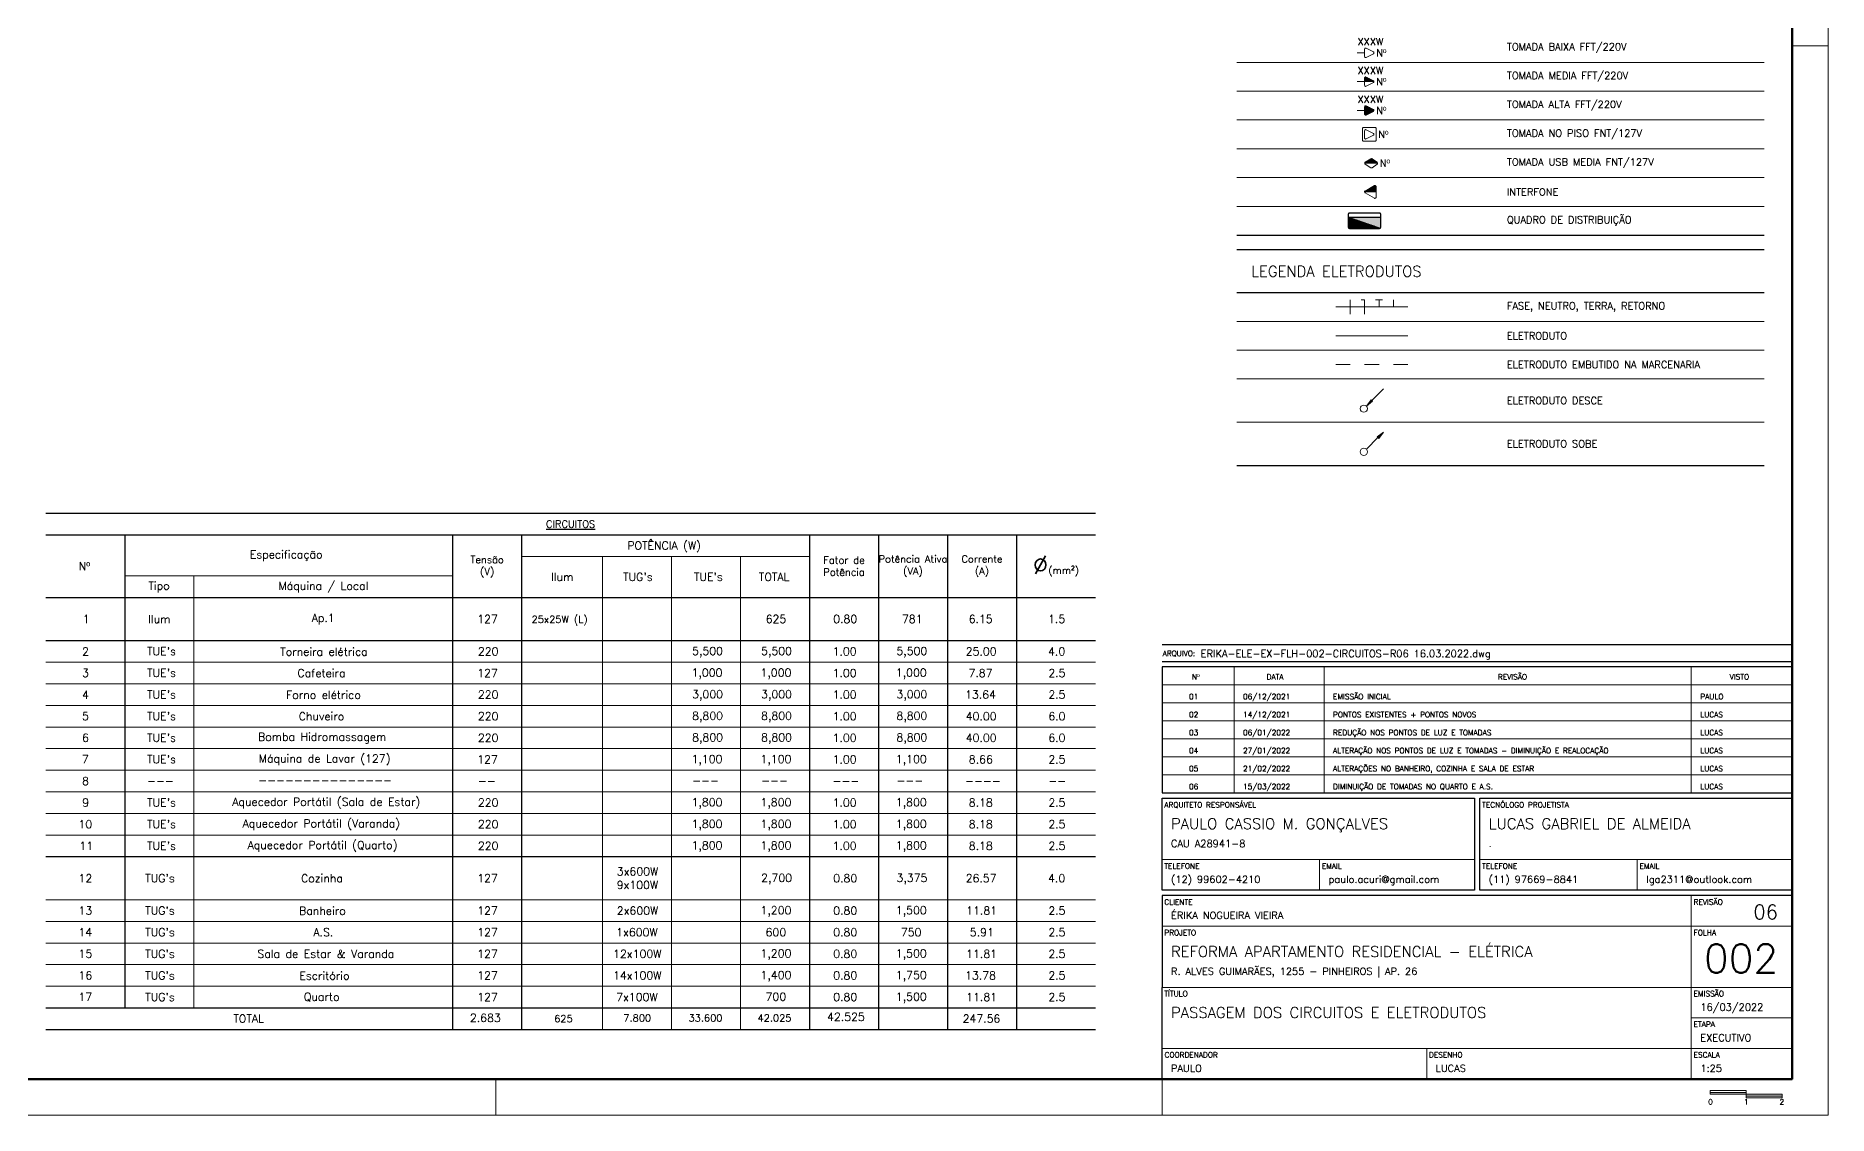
# Model space of a CAD drawing. Extents: x 0 to 175, y -16 to 63.
# Drawn here: x 60.52 to 72.96, y 35.53 to 43.02 of the extents above; entities that cross this region are included whole.
import ezdxf
from ezdxf.enums import TextEntityAlignment as Align

# ---------------------------------------------------------------- set-up
doc = ezdxf.new("R2010")
doc.units = 0
doc.header["$LTSCALE"] = 0.5
doc.header["$MEASUREMENT"] = 0
doc.linetypes.add('HIDDEN2', pattern=[0.1875, 0.125, -0.0625])
doc.layers.get('0').update_dxf_attribs({"linetype": 'CONTINUOUS'})
for name, color, linetype in [('CARIMBO', 7, 'CONTINUOUS'), ('LOGO', 7, 'CONTINUOUS'), ('MARGEM', 1, 'CONTINUOUS')]:
    doc.layers.add(name, color=color, linetype=linetype)
for name, color, linetype, lineweight in [('COT01', 1, 'CONTINUOUS', 9), ('ELE01 - ELETROD', 40, 'CONTINUOUS', 20), ('ELE01 - Q.DISTR', 4, 'CONTINUOUS', 30), ('ELE01 - TOM 127V', 130, 'CONTINUOUS', 15), ('ELE01 - TOM 127V TXT', 130, 'CONTINUOUS', 15), ('ELE01 - USB', 110, 'CONTINUOUS', 15), ('ELE02 - TELEFONE', 170, 'CONTINUOUS', 9), ('TXT01', 7, 'CONTINUOUS', 9), ('TXT02', 2, 'CONTINUOUS', 20), ('TXT05', 4, 'CONTINUOUS', 30), ('TXT07', 6, 'CONTINUOUS', 50)]:
    doc.layers.add(name, color=color, linetype=linetype, lineweight=lineweight)
for name, color, linetype, lineweight, true_color in [('ELE01 - TOM 220V', 242, 'CONTINUOUS', 15, 0xdf2935), ('ELE01 - TOM 220V TXT', 242, 'CONTINUOUS', 15, 0xdf2935), ('ELE03 - FASE', 242, 'CONTINUOUS', 20, 0xdf2935), ('ELE03 - NEUTRO', 141, 'CONTINUOUS', 20, 0x51d6ff), ('ELE03 - RETORNO', 173, 'CONTINUOUS', 20, 0x5767de), ('ELE03 - TERRA', 112, 'CONTINUOUS', 20, 0x0bde67)]:
    doc.layers.add(name, color=color, linetype=linetype, lineweight=lineweight, true_color=true_color)
doc.styles.add('ROMANS', font='romans.shx')
doc.styles.add('SANSSERIF', font='sanss___.ttf')
doc.styles.add('SIMPLEX', font='SIMPLEX')
doc.styles.get("Standard").update_dxf_attribs({"font": 'romans.shx'})
pattern_1 = [(45, (3.668, -8.59567), (-0.08838835, 0.08838835), [])]

# ---------------------------------------------------------------- blocks, each defined once
blk = doc.blocks.new('MAR-A1')
at = {"layer": 'LOGO', "lineweight": 20}
h = blk.add_hatch(color=2, dxfattribs=at)
h.paths.add_polyline_path([(-1.273, -0.419), (-1.273, -0.369), (-2.273, -0.369), (-2.273, -0.419)])
h.paths.add_polyline_path([(-0.273, -0.469), (-0.273, -0.419), (-1.273, -0.419), (-1.273, -0.469)])
at = {"layer": 'LOGO', "color": 2, "lineweight": 20}
for p, q in [((-1.273, -0.319), (-2.273, -0.319)), ((-2.273, -0.319), (-2.273, -0.419)), ((-2.273, -0.369), (-1.273, -0.369)), ((-2.273, -0.419), (-1.273, -0.419)), ((-1.273, -0.419), (-1.273, -0.319)), ((-0.273, -0.419), (-1.273, -0.419)), ((-1.273, -0.419), (-1.273, -0.519)), ((-1.273, -0.469), (-0.273, -0.469)), ((-0.273, -0.519), (-0.273, -0.419)), ((-1.273, -0.519), (-0.273, -0.519))]:
    blk.add_line(p, q, dxfattribs=at)
at = {"layer": 'MARGEM', "color": 2, "lineweight": 20}
for p, q in [((1, 28.7), (0, 28.7)), ((-36, 0), (-36, -1)), ((-17.5, 0), (-17.5, -1))]:
    blk.add_line(p, q, dxfattribs=at)
blk.add_lwpolyline([(-83.1, 58.4), (-83.1, -1), (1, -1), (1, 58.4)], close=True, dxfattribs=at)
at = {"layer": 'MARGEM', "color": 6, "lineweight": 50}
blk.add_lwpolyline([(-80.6, 0), (0, 0), (0, 57.4), (-80.6, 57.4)], close=True, dxfattribs=at)
at = {"layer": 'LOGO', "color": 2, "lineweight": 20, "style": 'ROMANS'}
for s, p in [('0', (-2.333, -0.706)), ('1', (-1.339, -0.706)), ('2', (-0.35, -0.706))]:
    blk.add_text(s, height=0.15, dxfattribs=at).set_placement(p)
blk = doc.blocks.new('*U162')
blk.add_lwpolyline([(0, 0), (0.101, 0)])
blk.add_lwpolyline([(0.123, 0.064), (0.224, 0.013, -0.618034), (0.224, -0.013), (0.123, -0.064, -0.557537), (0.101, -0.051), (0.101, 0.051, -0.557537)], format="xyb", close=True)
blk = doc.blocks.new('*U163')
at = {"lineweight": 9}
h = blk.add_hatch(dxfattribs=at)
h.set_pattern_fill('ANSI31', color=256, scale=0.075)
h.paths.add_polyline_path([(0.232, 0, -0.284079), (0.224, -0.013), (0.123, -0.064, -0.557537), (0.101, -0.051), (0.101, 0)])
blk.add_line((0.232, 0), (0.101, 0))
blk.add_lwpolyline([(0, 0), (0.101, 0)])
blk.add_lwpolyline([(0.123, 0.064), (0.224, 0.013, -0.618034), (0.224, -0.013), (0.123, -0.064, -0.557537), (0.101, -0.051), (0.101, 0.051, -0.557537)], format="xyb", close=True)
blk = doc.blocks.new('*U164')
at = {"lineweight": 9}
h = blk.add_hatch(dxfattribs=at)
h.set_pattern_fill('ANSI31', color=256, scale=0.075)
h.paths.add_polyline_path([(0.232, 0, 0.284079), (0.224, 0.013), (0.123, 0.064, 0.557537), (0.101, 0.051), (0.101, 0)])
h = blk.add_hatch(dxfattribs=at)
h.set_pattern_fill('ANSI31', color=256, scale=0.075)
h.paths.add_polyline_path([(0.232, 0, -0.284079), (0.224, -0.013), (0.123, -0.064, -0.557537), (0.101, -0.051), (0.101, 0)])
blk.add_lwpolyline([(0, 0), (0.101, 0)])
blk.add_lwpolyline([(0.123, 0.064), (0.224, 0.013, -0.618034), (0.224, -0.013), (0.123, -0.064, -0.557537), (0.101, -0.051), (0.101, 0.051, -0.557537)], format="xyb", close=True)
blk = doc.blocks.new('*U168')
for points in [[(0.086, 0.096), (0.247, 0.096, -0.414214), (0.262, 0.081), (0.262, -0.081, -0.414214), (0.247, -0.096), (0.086, -0.096, -0.414214), (0.071, -0.081), (0.071, 0.081, -0.414214)], [(0.123, 0.064), (0.224, 0.013, -0.618034), (0.224, -0.013), (0.123, -0.064, -0.557537), (0.101, -0.051), (0.101, 0.051, -0.557537)]]:
    blk.add_lwpolyline(points, format="xyb", close=True)
blk = doc.blocks.new('ELE-INTERFONE')
at = {"layer": 'ELE02 - TELEFONE'}
h = blk.add_hatch(dxfattribs=at)
h.set_pattern_fill('ANSI31', color=256, scale=0.075, angle=90)
h.set_pattern_definition([(135, (-88.511439, -7.067447), (-0.0066291261, -0.0066291261), [])])
h.paths.add_polyline_path([(0, 0, 0.267949), (-0.008, 0.013), (-0.138, 0.088, 0.57735), (-0.16, 0.075), (-0.16, 0)])
blk.add_line((0, 0), (-0.16, 0), dxfattribs=at)
blk.add_lwpolyline([(-0.16, 0.075), (-0.16, -0.075, 0.57735), (-0.138, -0.088), (-0.008, -0.013, 0.57735), (-0.008, 0.013), (-0.138, 0.088, 0.57735)], format="xyb", close=True, dxfattribs=at)
blk = doc.blocks.new('*U174')
at = {"lineweight": 9}
h = blk.add_hatch(dxfattribs=at)
h.set_pattern_fill('ANSI31', color=256, scale=0.075)
h.paths.add_polyline_path([(0.104, 0, 0.255276), (0.11, -0.013), (0.188, -0.062, 0.303493), (0.205, -0.062), (0.276, -0.012, 0.243427), (0.283, 0)])
blk.add_line((0.104, 0), (0.283, 0))
blk.add_lwpolyline([(0.276, -0.012), (0.205, -0.062, -0.303493), (0.188, -0.062), (0.11, -0.013, -0.540791), (0.11, 0.013), (0.188, 0.064, -0.312436), (0.205, 0.064), (0.276, 0.012, -0.517521)], format="xyb", close=True)
blk = doc.blocks.new('ELE-Q.DISTRIBUIÇAO')
at = {"true_color": 0xffffff}
h = blk.add_hatch(color=7, dxfattribs=at)
h.dxf.hatch_style = 1
h.paths.add_polyline_path([(-0.16, 0, 0.414214), (-0.175, -0.015), (-0.175, -0.157), (0.268, -0.002, 0.144115), (0.26, 0)])
at = {"lineweight": 9}
h = blk.add_hatch(dxfattribs=at)
h.set_pattern_fill('ANSI31', color=256, scale=0.075)
h.set_pattern_definition([(45, (1, 0), (-0.006629126, 0.006629126), [])])
h.paths.add_polyline_path([(-0.16, 0, 0.414214), (-0.175, -0.015), (-0.175, -0.157), (0.268, -0.002, 0.144115), (0.26, 0)])
at = {"true_color": 0xffffff}
h = blk.add_hatch(color=7, dxfattribs=at)
h.dxf.hatch_style = 1
h.paths.add_polyline_path([(-0.175, -0.157), (0.275, -0.157), (0.275, -0.015, 0.254883), (0.268, -0.002)])
for q in [(0.268, -0.002), (0.275, -0.157)]:
    blk.add_line((-0.175, -0.157), q)
blk.add_lwpolyline([(-0.16, 0), (0.26, 0, -0.414214), (0.275, -0.015), (0.275, -0.196, -0.414214), (0.26, -0.211), (-0.16, -0.211, -0.414214), (-0.175, -0.196), (-0.175, -0.015, -0.414214)], format="xyb", close=True)
blk = doc.blocks.new('CARIMBO-1')
at = {"layer": 'TXT01', "lineweight": 9}
for p, q in [((-6.5, 5.725), (-6.5, 3.975)), ((-1.4, 3.975), (-1.4, 5.725)), ((-8.75, 5.225), (0, 5.225)), ((-8.75, 4.975), (0, 4.975)), ((-8.75, 4.725), (0, 4.725)), ((-8.75, 4.475), (0, 4.475)), ((-8.75, 4.225), (0, 4.225)), ((-8.75, 3.05), (-4.413, 3.05)), ((-4.338, 3.05), (0, 3.05)), ((-1.4, 2.55), (-1.4, 1.275)), ((-8.75, 2.125), (0, 2.125)), ((-1.4, 1.275), (-1.4, 0)), ((-1.4, 0.85), (0, 0.85)), ((-8.75, 0.425), (0, 0.425)), ((-5.075, 0.425), (-5.075, 0))]:
    blk.add_line(p, q, dxfattribs=at)
for points in [[(-6.563, 3.05), (-6.563, 2.625)], [(-2.15, 3.05), (-2.15, 2.625)], [(-8.75, 1.275), (0, 1.275)]]:
    blk.add_lwpolyline(points, dxfattribs=at)
at = {"layer": 'TXT02', "lineweight": 9}
for p, q in [((-7.75, 5.725), (-7.75, 3.975)), ((-8.75, 5.475), (0, 5.475))]:
    blk.add_line(p, q, dxfattribs=at)
at = {"layer": 'TXT05', "color": 4}
blk.add_line((-8.75, 6.035), (0, 6.035), dxfattribs=at)
for points in [[(-8.75, 5.8), (0, 5.8)], [(0, 1.275), (0, 2.55), (-8.75, 2.55), (-8.75, 1.275)], [(0, 1.275), (0, 0), (-8.75, 0), (-8.75, 1.275)]]:
    blk.add_lwpolyline(points, dxfattribs=at)
for points in [[(-8.75, 3.975), (0, 3.975), (0, 5.725), (-8.75, 5.725)], [(-8.75, 3.9), (-4.413, 3.9), (-4.413, 2.625), (-8.75, 2.625)], [(-4.338, 3.9), (0, 3.9), (0, 2.625), (-4.338, 2.625)]]:
    blk.add_lwpolyline(points, close=True, dxfattribs=at)
at = {"layer": 'LOGO', "color": 2, "lineweight": 20, "style": 'SANSSERIF'}
blk.add_text('.', height=0.1, dxfattribs=at).set_placement((-4.213, 3.222))
at = {"layer": 'LOGO', "color": 4, "lineweight": 30, "style": 'ROMANS', "flags": 8}
blk.add_attdef('NOME_CLIENTE', (-8.625, 2.225), '', height=0.1, dxfattribs=at)
at = {"layer": 'TXT02', "color": 2, "lineweight": 20, "style": 'ROMANS'}
for s, p in [('ARQUIVO:', (-8.742, 5.875)), ('Nº', (-8.333, 5.55)), ('DATA', (-7.297, 5.55)), ('REVISÃO', (-4.086, 5.55)), ('VISTO', (-0.868, 5.55)), ('REVISÃO', (-1.368, 2.422)), ('FOLHA', (-1.368, 1.997)), ('TÍTULO', (-8.718, 1.15)), ('EMISSÃO', (-1.368, 1.15)), ('ETAPA', (-1.368, 0.725)), ('COORDENADOR', (-8.714, 0.3)), ('DESENHO', (-5.043, 0.3)), ('ESCALA', (-1.368, 0.3))]:
    blk.add_text(s, height=0.075, dxfattribs=at).set_placement(p)
at = {"layer": 'TXT02', "style": 'ROMANS'}
for s, height, p in [('CAU A28941-8 ', 0.1, (-8.625, 3.222)), ('TELEFONE', 0.075, (-8.718, 2.922)), ('EMAIL', 0.075, (-6.53, 2.922)), ('TELEFONE', 0.075, (-4.305, 2.922)), ('EMAIL', 0.075, (-2.118, 2.922)), ('(12) 99602-4210 ', 0.1, (-8.625, 2.725)), ('paulo.acuri@gmail.com ', 0.1, (-6.438, 2.725)), ('(11) 97669-8841 ', 0.1, (-4.213, 2.725)), ('lga2311@outlook.com ', 0.1, (-2.025, 2.725)), ('CLIENTE', 0.075, (-8.718, 2.422)), ('PROJETO', 0.075, (-8.718, 1.997))]:
    blk.add_text(s, height=height, dxfattribs=at).set_placement(p)
at = {"layer": 'TXT02', "color": 2, "lineweight": 20, "style": 'ROMANS', "flags": 8}
for tag, p, height in [('ARQUIVO', (-8.213, 5.86), 0.1), ('R11', (-8.375, 5.275), 0.075), ('R12', (-7.625, 5.275), 0.075), ('R13', (-6.375, 5.275), 0.075), ('R14', (-1.275, 5.275), 0.075), ('R21', (-8.375, 5.025), 0.075), ('R22', (-7.625, 5.025), 0.075), ('R23', (-6.375, 5.025), 0.075), ('R24', (-1.275, 5.025), 0.075), ('R31', (-8.375, 4.775), 0.075), ('R32', (-7.625, 4.775), 0.075), ('R33', (-6.375, 4.775), 0.075), ('R34', (-1.275, 4.775), 0.075), ('R41', (-8.375, 4.525), 0.075), ('R42', (-7.625, 4.525), 0.075), ('R43', (-6.375, 4.525), 0.075), ('R44', (-1.275, 4.525), 0.075), ('R51', (-8.375, 4.275), 0.075), ('R52', (-7.625, 4.275), 0.075), ('R53', (-6.375, 4.275), 0.075), ('R54', (-1.275, 4.275), 0.075), ('R61', (-8.375, 4.025), 0.075), ('R62', (-7.625, 4.025), 0.075), ('R63', (-6.375, 4.025), 0.075), ('R64', (-1.275, 4.025), 0.075), ('DATA', (-1.275, 0.95), 0.1), ('ETAPA', (-1.275, 0.525), 0.1), ('COORDENADOR', (-8.625, 0.1), 0.1), ('DESENHISTA', (-4.95, 0.1), 0.1), ('ESCALA', (-1.275, 0.1), 0.1)]:
    blk.add_attdef(tag, p, '', height=height, dxfattribs=at)
at = {"layer": 'TXT02', "style": 'ROMANS', "flags": 8}
blk.add_attdef('ENDEREÇO', (-8.625, 1.447), '', height=0.1, dxfattribs=at)
at = {"layer": 'TXT05', "color": 4, "style": 'ROMANS'}
for s, p in [('ARQUITETO RESPONSÁVEL', (-8.718, 3.772)), ('TECNÓLOGO PROJETISTA', (-4.305, 3.772))]:
    blk.add_text(s, height=0.075, dxfattribs=at).set_placement(p)
at = {"layer": 'TXT05', "color": 4, "style": 'ROMANS', "flags": 8}
blk.add_attdef('REV', text='', height=0.2, dxfattribs=at).set_placement((-0.196, 2.222), align=Align.RIGHT)
at = {"layer": 'TXT05', "style": 'ROMANS', "flags": 8}
blk.add_attdef('NOME_PROJETO', (-8.625, 1.697), '', height=0.15, dxfattribs=at)
at = {"layer": 'TXT07', "style": 'ROMANS'}
for s, p in [('PAULO CASSIO M. GONÇALVES', (-8.625, 3.472)), ('LUCAS GABRIEL DE ALMEIDA', (-4.213, 3.472))]:
    blk.add_text(s, height=0.15, dxfattribs=at).set_placement(p)
at = {"layer": 'TXT07', "style": 'ROMANS', "flags": 8}
blk.add_attdef('Nº', text='', height=0.4, dxfattribs=at).set_placement((-0.196, 1.475), align=Align.RIGHT)
for tag, p in [('TÍTULO_LINHA_1', (-8.625, 0.85)), ('TÍTULO_LINHA_2', (-8.625, 0.6))]:
    blk.add_attdef(tag, p, '', height=0.15, dxfattribs=at)
blk = doc.blocks.new('Fio-FASE')
at = {"layer": 'ELE03 - FASE'}
blk.add_line((0, -0.2), (0, 0.2), dxfattribs=at)
blk = doc.blocks.new('Fio-NEUTRO')
at = {"layer": 'ELE03 - NEUTRO'}
for p, q in [((0, 0.2), (0.1, 0.2)), ((0, -0.2), (0, 0.2))]:
    blk.add_line(p, q, dxfattribs=at)
blk = doc.blocks.new('Fio-TERRA')
at = {"layer": 'ELE03 - TERRA'}
for p, q in [((-0.1, 0.2), (0.1, 0.2)), ((0, 0), (0, 0.2))]:
    blk.add_line(p, q, dxfattribs=at)
blk = doc.blocks.new('Fio-RETORNO')
at = {"layer": 'ELE03 - RETORNO'}
blk.add_line((0, 0), (0, 0.2), dxfattribs=at)

msp = doc.modelspace()

# ---------------------------------------------------------------- hatches: boundary and pattern name
at = {"layer": 'TXT02'}
h = msp.add_hatch(dxfattribs=at)
h.set_pattern_fill('ANSI31', color=256)
h.set_pattern_definition(pattern_1)
h.paths.add_polyline_path([(69.797, 40.4824), (69.7867, 40.4927), (69.7534, 40.4491)])
h = msp.add_hatch(color=256, dxfattribs=at)
h.dxf.hatch_style = 1
h.paths.add_polyline_path([(69.797, 40.4824), (69.7867, 40.4927), (69.7534, 40.4491)])
h = msp.add_hatch(color=256, dxfattribs=at)
h.dxf.hatch_style = 1
h.paths.add_polyline_path([(69.8392, 40.2246), (69.8289, 40.2349), (69.8724, 40.2682)])
h = msp.add_hatch(dxfattribs=at)
h.set_pattern_fill('ANSI31', color=256)
h.set_pattern_definition(pattern_1)
h.paths.add_polyline_path([(69.8728, 40.2685), (69.8292, 40.2352), (69.8395, 40.2249)])

# ---------------------------------------------------------------- linework, layer by layer
at = {"layer": 'ELE01 - ELETROD'}
for p, q in [((69.5417, 41.1375), (70.0417, 41.1375)), ((69.5417, 40.9375), (70.0417, 40.9375))]:
    msp.add_line(p, q, dxfattribs=at)
at = {"layer": 'ELE01 - ELETROD', "linetype": 'HIDDEN2'}
msp.add_line((69.5417, 40.7375), (70.0417, 40.7375), dxfattribs=at)
at = {"layer": 'ELE01 - ELETROD'}
for centre in [(69.7357, 40.4315), (69.7357, 40.1315)]:
    msp.add_circle(centre, 0.025, dxfattribs=at)
at = {"layer": 'TXT01'}
for p, q in [((68.8542, 42.836), (72.5158, 42.836)), ((68.8542, 42.636), (72.5158, 42.636)), ((68.8542, 42.436), (72.5158, 42.436)), ((68.8542, 42.236), (72.5158, 42.236)), ((68.8542, 42.036), (72.5158, 42.036)), ((68.8542, 41.836), (72.5158, 41.836)), ((68.8542, 41.0375), (72.5158, 41.0375)), ((68.8542, 40.8375), (72.5158, 40.8375)), ((68.8542, 40.6375), (72.5158, 40.6375)), ((68.8542, 40.3375), (72.5158, 40.3375)), ((64.4509, 39.4049), (64.4509, 36.1209)), ((64.9298, 39.4049), (64.9298, 36.1209)), ((61.6117, 39.2709), (61.6117, 36.2709)), ((60.5845, 38.6709), (67.8726, 38.6709)), ((60.5845, 38.5209), (67.8726, 38.5209)), ((60.5845, 38.3709), (67.8726, 38.3709)), ((60.5845, 38.2209), (67.8726, 38.2209)), ((60.5845, 38.0709), (67.8726, 38.0709)), ((60.5845, 37.9209), (67.8726, 37.9209)), ((60.5845, 37.7709), (67.8726, 37.7709)), ((60.5845, 37.6209), (67.8726, 37.6209)), ((60.5845, 37.4709), (67.8726, 37.4709)), ((60.5845, 37.0209), (67.8726, 37.0209)), ((60.5845, 36.8709), (67.8726, 36.8709)), ((60.5845, 36.7209), (67.8726, 36.7209)), ((60.5845, 36.5709), (67.8726, 36.5709)), ((60.5845, 36.4209), (67.8726, 36.4209))]:
    msp.add_line(p, q, dxfattribs=at)
at = {"layer": 'TXT02', "lineweight": 15}
for p, q in [((63.8887, 39.4049), (65.8876, 39.4049)), ((61.1329, 39.2709), (63.4098, 39.2709))]:
    msp.add_line(p, q, dxfattribs=at)
at = {"layer": 'TXT02'}
msp.add_line((65.4087, 39.4049), (65.4087, 36.1209), dxfattribs=at)
for points in [[(69.7918, 40.4876), (69.8728, 40.5685)], [(69.7534, 40.4491), (69.7867, 40.4927)], [(69.7534, 40.4491), (69.797, 40.4824)], [(69.7867, 40.4927), (69.797, 40.4824)], [(69.8343, 40.2301), (69.7534, 40.1491)], [(69.8728, 40.2685), (69.8292, 40.2352)], [(69.8292, 40.2352), (69.8395, 40.2249)], [(69.8728, 40.2685), (69.8395, 40.2249)]]:
    msp.add_lwpolyline(points, dxfattribs=at)
at = {"layer": 'TXT05'}
for p, q in [((68.8542, 41.636), (72.5158, 41.636)), ((68.8542, 41.536), (72.5158, 41.536)), ((68.8542, 41.2375), (72.5158, 41.2375)), ((68.8542, 40.0375), (72.5158, 40.0375)), ((60.5845, 39.7049), (67.8726, 39.7049)), ((60.5845, 39.5549), (67.8726, 39.5549)), ((61.1329, 39.5549), (61.1329, 36.2709)), ((63.4098, 39.5549), (63.4098, 36.1209)), ((63.8887, 39.5549), (63.8887, 36.1209)), ((65.8876, 39.5549), (65.8876, 36.1209)), ((66.3664, 39.5549), (66.3664, 36.1209)), ((66.8453, 39.5549), (66.8453, 36.1209)), ((66.8453, 39.5549), (66.8453, 36.1209)), ((67.3242, 39.5549), (67.3242, 36.1209)), ((60.5845, 39.1209), (67.8726, 39.1209)), ((60.5845, 38.8209), (67.8726, 38.8209)), ((60.5845, 37.3209), (67.8726, 37.3209)), ((60.5845, 36.2709), (67.8726, 36.2709)), ((60.5845, 36.1209), (67.8726, 36.1209))]:
    msp.add_line(p, q, dxfattribs=at)

# ---------------------------------------------------------------- block references
at = {"layer": 'CARIMBO'}
ref = msp.add_blockref('CARIMBO-1', (72.7098, 35.7757), dxfattribs=dict(at, xscale=0.5, yscale=0.5, zscale=0.5))
ref.add_attrib('DESENHISTA', 'LUCAS', (70.2348, 35.8257), dxfattribs={"layer": 'TXT02', "color": 2, "lineweight": 20, "height": 0.05, "style": 'ROMANS'})
ref.add_attrib('ESCALA', '1:25', (72.0723, 35.8257), dxfattribs={"layer": 'TXT02', "color": 2, "lineweight": 20, "height": 0.05, "style": 'ROMANS'})
ref.add_attrib('TÍTULO_LINHA_1', 'PASSAGEM DOS CIRCUITOS E ELETRODUTOS', (68.3973, 36.2007), dxfattribs={"layer": 'TXT07', "height": 0.075, "style": 'ROMANS'})
ref.add_attrib('REV', '06', dxfattribs={"layer": 'TXT05', "color": 4, "height": 0.1, "style": 'ROMANS'}).set_placement((72.612, 36.8866), align=Align.RIGHT)
ref.add_attrib('DATA', '16/03/2022', (72.0723, 36.2507), dxfattribs={"layer": 'TXT02', "color": 2, "lineweight": 20, "height": 0.05, "style": 'ROMANS'})
ref.add_attrib('ETAPA', 'EXECUTIVO', (72.0723, 36.0382), dxfattribs={"layer": 'TXT02', "color": 2, "lineweight": 20, "height": 0.05, "style": 'ROMANS'})
ref.add_attrib('Nº', '002', dxfattribs={"layer": 'TXT07', "height": 0.2, "style": 'ROMANS'}).set_placement((72.612, 36.5132), align=Align.RIGHT)
ref.add_attrib('ARQUIVO', 'ERIKA-ELE-EX-FLH-002-CIRCUITOS-R06 16.03.2022.dwg', (68.603, 38.7058), dxfattribs={"layer": 'TXT02', "color": 2, "lineweight": 20, "height": 0.05, "style": 'ROMANS'})
ref.add_attrib('R11', '01', (68.5223, 38.4132), dxfattribs={"layer": 'TXT02', "color": 2, "lineweight": 20, "height": 0.0375, "style": 'ROMANS'})
ref.add_attrib('R21', '02', (68.5223, 38.2882), dxfattribs={"layer": 'TXT02', "color": 2, "lineweight": 20, "height": 0.0375, "style": 'ROMANS'})
ref.add_attrib('R13', 'EMISSÃO INICIAL', (69.5223, 38.4132), dxfattribs={"layer": 'TXT02', "color": 2, "lineweight": 20, "height": 0.0375, "style": 'ROMANS'})
ref.add_attrib('R12', '06/12/2021', (68.8973, 38.4132), dxfattribs={"layer": 'TXT02', "color": 2, "lineweight": 20, "height": 0.0375, "style": 'ROMANS'})
ref.add_attrib('R22', '14/12/2021', (68.8973, 38.2882), dxfattribs={"layer": 'TXT02', "color": 2, "lineweight": 20, "height": 0.0375, "style": 'ROMANS'})
ref.add_attrib('R23', 'PONTOS EXISTENTES + PONTOS NOVOS', (69.5223, 38.2882), dxfattribs={"layer": 'TXT02', "color": 2, "lineweight": 20, "height": 0.0375, "style": 'ROMANS'})
ref.add_attrib('R31', '03', (68.5223, 38.1632), dxfattribs={"layer": 'TXT02', "color": 2, "lineweight": 20, "height": 0.0375, "style": 'ROMANS'})
ref.add_attrib('R41', '04', (68.5223, 38.0382), dxfattribs={"layer": 'TXT02', "color": 2, "lineweight": 20, "height": 0.0375, "style": 'ROMANS'})
ref.add_attrib('R51', '05', (68.5223, 37.9132), dxfattribs={"layer": 'TXT02', "color": 2, "lineweight": 20, "height": 0.0375, "style": 'ROMANS'})
ref.add_attrib('R32', '06/01/2022', (68.8973, 38.1632), dxfattribs={"layer": 'TXT02', "color": 2, "lineweight": 20, "height": 0.0375, "style": 'ROMANS'})
ref.add_attrib('R33', 'REDUÇÃO NOS PONTOS DE LUZ E TOMADAS', (69.5223, 38.1632), dxfattribs={"layer": 'TXT02', "color": 2, "lineweight": 20, "height": 0.0375, "style": 'ROMANS'})
ref.add_attrib('R42', '27/01/2022', (68.8973, 38.0382), dxfattribs={"layer": 'TXT02', "color": 2, "lineweight": 20, "height": 0.0375, "style": 'ROMANS'})
ref.add_attrib('R43', 'ALTERAÇÃO NOS PONTOS DE LUZ E TOMADAS - DIMINUIÇÃO E REALOCAÇÃO', (69.5223, 38.0382), dxfattribs={"layer": 'TXT02', "color": 2, "lineweight": 20, "height": 0.0375, "style": 'ROMANS'})
ref.add_attrib('R52', '21/02/2022', (68.8973, 37.9132), dxfattribs={"layer": 'TXT02', "color": 2, "lineweight": 20, "height": 0.0375, "style": 'ROMANS'})
ref.add_attrib('R53', 'ALTERAÇÕES NO BANHEIRO, COZINHA E SALA DE ESTAR', (69.5223, 37.9132), dxfattribs={"layer": 'TXT02', "color": 2, "lineweight": 20, "height": 0.0375, "style": 'ROMANS'})
ref.add_attrib('R14', 'PAULO', (72.0723, 38.4132), dxfattribs={"layer": 'TXT02', "color": 2, "lineweight": 20, "height": 0.0375, "style": 'ROMANS'})
ref.add_attrib('R24', 'LUCAS', (72.0723, 38.2882), dxfattribs={"layer": 'TXT02', "color": 2, "lineweight": 20, "height": 0.0375, "style": 'ROMANS'})
ref.add_attrib('R34', 'LUCAS', (72.0723, 38.1632), dxfattribs={"layer": 'TXT02', "color": 2, "lineweight": 20, "height": 0.0375, "style": 'ROMANS'})
ref.add_attrib('R44', 'LUCAS', (72.0723, 38.0382), dxfattribs={"layer": 'TXT02', "color": 2, "lineweight": 20, "height": 0.0375, "style": 'ROMANS'})
ref.add_attrib('R54', 'LUCAS', (72.0723, 37.9132), dxfattribs={"layer": 'TXT02', "color": 2, "lineweight": 20, "height": 0.0375, "style": 'ROMANS'})
ref.add_attrib('COORDENADOR', 'PAULO', (68.3973, 35.8257), dxfattribs={"layer": 'TXT02', "color": 2, "lineweight": 20, "height": 0.05, "style": 'ROMANS'})
ref.add_attrib('NOME_CLIENTE', 'ÉRIKA NOGUEIRA VIEIRA', (68.3973, 36.8882), dxfattribs={"layer": 'LOGO', "color": 4, "lineweight": 30, "height": 0.05, "style": 'ROMANS'})
ref.add_attrib('NOME_PROJETO', 'REFORMA APARTAMENTO RESIDENCIAL - ELÉTRICA', (68.3973, 36.6241), dxfattribs={"layer": 'TXT05', "height": 0.075, "style": 'ROMANS'})
ref.add_attrib('ENDEREÇO', 'R. ALVES GUIMARÃES, 1255 - PINHEIROS | AP. 26', (68.3973, 36.4991), dxfattribs={"layer": 'TXT02', "height": 0.05, "style": 'ROMANS'})
ref.add_attrib('R61', '06', (68.5223, 37.7882), dxfattribs={"layer": 'TXT02', "color": 2, "lineweight": 20, "height": 0.0375, "style": 'ROMANS'})
ref.add_attrib('R62', '15/03/2022', (68.8973, 37.7882), dxfattribs={"layer": 'TXT02', "color": 2, "lineweight": 20, "height": 0.0375, "style": 'ROMANS'})
ref.add_attrib('R63', 'DIMINUIÇÃO DE TOMADAS NO QUARTO E A.S.', (69.5223, 37.7882), dxfattribs={"layer": 'TXT02', "color": 2, "lineweight": 20, "height": 0.0375, "style": 'ROMANS'})
ref.add_attrib('R64', 'LUCAS', (72.0723, 37.7882), dxfattribs={"layer": 'TXT02', "color": 2, "lineweight": 20, "height": 0.0375, "style": 'ROMANS'})
at = {"layer": 'COT01', "xscale": 0.25, "yscale": 0.25, "zscale": 0.25}
msp.add_blockref('MAR-A1', (72.7098, 35.7757), dxfattribs=at)
at = {"layer": 'ELE01 - Q.DISTR', "xscale": -0.5, "yscale": 0.5, "zscale": 0.5, "rotation": 180}
msp.add_blockref('ELE-Q.DISTRIBUIÇAO', (69.7158, 41.6832), dxfattribs=at)
at = {"layer": 'ELE01 - TOM 127V', "xscale": -0.5, "yscale": 0.5, "zscale": 0.5, "rotation": 180}
msp.add_blockref('*U168', (69.6904, 42.336), dxfattribs=at)
at = {"layer": 'ELE01 - TOM 220V', "xscale": -0.5, "yscale": 0.5, "zscale": 0.5, "rotation": 180}
for name, p in [('*U162', (69.6904, 42.9023)), ('*U163', (69.6904, 42.7023)), ('*U164', (69.6904, 42.5023))]:
    msp.add_blockref(name, p, dxfattribs=at)
at = {"layer": 'ELE01 - USB', "xscale": -0.5, "yscale": 0.5, "zscale": 0.5, "rotation": 180}
msp.add_blockref('*U174', (69.6904, 42.136), dxfattribs=at)
at = {"layer": 'ELE02 - TELEFONE', "xscale": -0.5, "yscale": 0.5, "zscale": 0.5}
msp.add_blockref('ELE-INTERFONE', (69.7408, 41.936), dxfattribs=at)
at = {"layer": 'ELE03 - FASE', "xscale": -0.25, "yscale": 0.25, "zscale": 0.25, "rotation": 359.9999999999999}
msp.add_blockref('Fio-FASE', (69.6417, 41.1375), dxfattribs=at)
at = {"layer": 'ELE03 - NEUTRO', "xscale": -0.25, "yscale": 0.25, "zscale": 0.25, "rotation": 359.9999999999998}
msp.add_blockref('Fio-NEUTRO', (69.7417, 41.1375), dxfattribs=at)
at = {"layer": 'ELE03 - RETORNO', "xscale": 0.2499999999999999, "yscale": 0.2499999999999999, "zscale": 0.2499999999999999}
msp.add_blockref('Fio-RETORNO', (69.9417, 41.1375), dxfattribs=at)
at = {"layer": 'ELE03 - TERRA', "xscale": 0.25, "yscale": 0.25, "zscale": 0.25}
msp.add_blockref('Fio-TERRA', (69.8417, 41.1375), dxfattribs=at)

# ---------------------------------------------------------------- texts
at = {"layer": 'ELE01 - TOM 127V TXT', "char_height": 0.05, "width": 0.024296, "attachment_point": 5}
for insert in [(69.8715, 42.3359), (69.8822, 42.136)]:
    msp.add_mtext('Nº', dxfattribs=dict(at, insert=insert))
at = {"layer": 'ELE01 - TOM 220V TXT', "style": 'ROMANS'}
for p in [(69.6915, 42.9544), (69.6915, 42.7544), (69.6915, 42.5544)]:
    msp.add_text('XXXW', height=0.05, dxfattribs=at).set_placement(p)
at = {"layer": 'ELE01 - TOM 220V TXT', "char_height": 0.05, "width": 0.024296, "attachment_point": 5}
for insert in [(69.857, 42.9023), (69.857, 42.7023), (69.857, 42.5023)]:
    msp.add_mtext('Nº', dxfattribs=dict(at, insert=insert))
at = {"layer": 'TXT02'}
for s, height, p in [('Especificação', 0.055556, (62.0018, 39.3914)), ('POTÊNCIA (W)', 0.055556, (64.6223, 39.4532)), ('Nº', 0.05556, (60.8135, 39.3101)), ('Tipo', 0.05556, (61.2977, 39.1744)), ('Máquina / Local', 0.055556, (62.2009, 39.1732)), ('Ilum', 0.05556, (64.0932, 39.2349)), ("TUG's", 0.05556, (64.5933, 39.2351)), ("TUE's", 0.05556, (65.0851, 39.2358)), ('TOTAL', 0.05556, (65.5355, 39.2351)), ('1', 0.0556, (60.8406, 38.9431)), ('Ilum', 0.05556, (61.2957, 38.9429)), ('Ap.1', 0.05556, (62.4315, 38.9506)), ('127', 0.05556, (63.5805, 38.9431)), ('625', 0.05556, (65.5829, 38.9431)), ('0.80', 0.05556, (66.052, 38.9431)), ('781', 0.05556, (66.5293, 38.9431)), ('6.15', 0.05556, (66.9922, 38.9431)), ('1.5', 0.05556, (67.5435, 38.9431)), ('2', 0.0556, (60.8375, 38.7174)), ("TUE's", 0.05556, (61.2882, 38.7188)), ('Torneira elétrica', 0.055556, (62.2126, 38.7162)), ('220', 0.05556, (63.585, 38.7181)), ('5,500', 0.05556, (65.0725, 38.7206)), ('5,500', 0.05556, (65.5513, 38.7206)), ('1.00', 0.05556, (66.0477, 38.7181)), ('5,500', 0.05556, (66.4908, 38.7206)), ('25.00', 0.05556, (66.9718, 38.7181)), ('4.0', 0.05556, (67.5435, 38.7181)), ('3', 0.0556, (60.8374, 38.5681)), ("TUE's", 0.05556, (61.2882, 38.5688)), ('Cafeteira', 0.05556, (62.3325, 38.5675)), ('127', 0.05556, (63.5805, 38.5681)), ('1,000', 0.05556, (65.0685, 38.5706)), ('1,000', 0.05556, (65.5474, 38.5706)), ('1.00', 0.05556, (66.0477, 38.5681)), ('1,000', 0.05556, (66.4868, 38.5706)), ('7.87', 0.05556, (66.9914, 38.5681)), ('2.5', 0.05556, (67.5454, 38.5681)), ('4', 0.0556, (60.8373, 38.4174)), ("TUE's", 0.05556, (61.2882, 38.4188)), ('Forno elétrico', 0.055556, (62.2532, 38.4162)), ('220', 0.05556, (63.585, 38.4181)), ('3,000', 0.05556, (65.0727, 38.4206)), ('3,000', 0.05556, (65.5516, 38.4206)), ('1.00', 0.05556, (66.0477, 38.4181)), ('3,000', 0.05556, (66.491, 38.4206)), ('13.64', 0.05556, (66.9672, 38.4181)), ('2.5', 0.05556, (67.5454, 38.4181)), ('5', 0.0556, (60.8374, 38.2688)), ("TUE's", 0.05556, (61.2882, 38.2688)), ('Chuveiro', 0.05556, (62.3408, 38.2675)), ('220', 0.05556, (63.585, 38.2681)), ('8,800', 0.05556, (65.0727, 38.2706)), ('8,800', 0.05556, (65.5516, 38.2706)), ('1.00', 0.05556, (66.0477, 38.2681)), ('8,800', 0.05556, (66.491, 38.2706)), ('40.00', 0.05556, (66.972, 38.2681)), ('6.0', 0.05556, (67.5454, 38.2681)), ('6', 0.0556, (60.8363, 38.1181)), ("TUE's", 0.05556, (61.2882, 38.1188)), ('Bomba Hidromassagem', 0.055556, (62.0585, 38.1249)), ('220', 0.05556, (63.585, 38.1181)), ('8,800', 0.05556, (65.0727, 38.1206)), ('8,800', 0.05556, (65.5516, 38.1206)), ('1.00', 0.05556, (66.0477, 38.1181)), ('8,800', 0.05556, (66.491, 38.1206)), ('40.00', 0.05556, (66.972, 38.1181)), ('6.0', 0.05556, (67.5454, 38.1181)), ('7', 0.0556, (60.8355, 37.9688)), ("TUE's", 0.05556, (61.2882, 37.9688)), ('Máquina de Lavar (127)', 0.055556, (62.0637, 37.9737)), ('127', 0.05556, (63.5805, 37.9681)), ('1,100', 0.05556, (65.0685, 37.9706)), ('1,100', 0.05556, (65.5474, 37.9706)), ('1.00', 0.05556, (66.0477, 37.9681)), ('1,100', 0.05556, (66.4868, 37.9706)), ('8.66', 0.05556, (66.9935, 37.9681)), ('2.5', 0.05556, (67.5454, 37.9681)), ('8', 0.0556, (60.8373, 37.8181)), ('---', 0.05556, (61.2882, 37.8188)), ('---------------', 0.055556, (62.06, 37.8237)), ('--', 0.05556, (63.585, 37.8181)), ('---', 0.05556, (65.0729, 37.8206)), ('---', 0.05556, (65.5518, 37.8206)), ('---', 0.05556, (66.0477, 37.8181)), ('---', 0.05556, (66.4912, 37.8206)), ('----', 0.05556, (66.9674, 37.8181)), ('--', 0.05556, (67.5454, 37.8181)), ('9', 0.0556, (60.8378, 37.6681)), ("TUE's", 0.05556, (61.2882, 37.6688)), ('Aquecedor Portátil (Sala de Estar)', 0.055556, (61.8799, 37.6737)), ('220', 0.05556, (63.585, 37.6681)), ('1,800', 0.05556, (65.0685, 37.6706)), ('1,800', 0.05556, (65.5474, 37.6706)), ('1.00', 0.05556, (66.0477, 37.6681)), ('1,800', 0.05556, (66.4868, 37.6706)), ('8.18', 0.05556, (66.9931, 37.6681)), ('2.5', 0.05556, (67.5454, 37.6681)), ('Aquecedor Portátil (Varanda)', 0.055556, (61.9516, 37.5237)), ('10', 0.05556, (60.8116, 37.5181)), ("TUE's", 0.05556, (61.2882, 37.5188)), ('220', 0.05556, (63.585, 37.5181)), ('1,800', 0.05556, (65.0685, 37.5206)), ('1,800', 0.05556, (65.5474, 37.5206)), ('1.00', 0.05556, (66.0477, 37.5181)), ('1,800', 0.05556, (66.4868, 37.5206)), ('8.18', 0.05556, (66.9931, 37.5181)), ('2.5', 0.05556, (67.5454, 37.5181)), ('11', 0.05556, (60.8191, 37.3681)), ("TUE's", 0.05556, (61.2882, 37.3688)), ('Aquecedor Portátil (Quarto)', 0.055556, (61.9861, 37.3737)), ('220', 0.05556, (63.585, 37.3681)), ('1,800', 0.05556, (65.0685, 37.3706)), ('1,800', 0.05556, (65.5474, 37.3706)), ('1.00', 0.05556, (66.0477, 37.3681)), ('1,800', 0.05556, (66.4868, 37.3706)), ('8.18', 0.05556, (66.9931, 37.3681)), ('2.5', 0.05556, (67.5454, 37.3681)), ('3x600W', 0.05556, (64.5493, 37.1901)), ('12', 0.05556, (60.8117, 37.1424)), ("TUG's", 0.05556, (61.2752, 37.1431)), ('Cozinha', 0.05556, (62.3572, 37.1425)), ('127', 0.05556, (63.5805, 37.1431)), ('9x100W', 0.05556, (64.5488, 37.0961)), ('2,700', 0.05556, (65.5518, 37.1456)), ('0.80', 0.05556, (66.052, 37.1431)), ('3,375', 0.05556, (66.4914, 37.1456)), ('26.57', 0.05556, (66.9716, 37.1431)), ('4.0', 0.05556, (67.5435, 37.1431)), ('13', 0.05556, (60.8118, 36.9181)), ("TUG's", 0.05556, (61.2752, 36.9181)), ('Banheiro', 0.05556, (62.3436, 36.9174)), ('127', 0.05556, (63.5805, 36.9181)), ('2x600W', 0.05556, (64.5495, 36.9181)), ('1,200', 0.05556, (65.5474, 36.9206)), ('0.80', 0.05556, (66.052, 36.9181)), ('1,500', 0.05556, (66.4868, 36.9206)), ('11.81', 0.05556, (66.975, 36.9181)), ('2.5', 0.05556, (67.5454, 36.9181)), ('14', 0.05556, (60.8114, 36.7674)), ("TUG's", 0.05556, (61.2752, 36.7681)), ('A.S.', 0.05556, (62.4431, 36.7681)), ('127', 0.05556, (63.5805, 36.7681)), ('1x600W', 0.05556, (64.5452, 36.7681)), ('600', 0.05556, (65.5825, 36.7681)), ('0.80', 0.05556, (66.052, 36.7681)), ('750', 0.05556, (66.5217, 36.7681)), ('5.91', 0.05556, (67.0004, 36.7681)), ('2.5', 0.05556, (67.5454, 36.7681)), ('15', 0.05556, (60.812, 36.6188)), ("TUG's", 0.05556, (61.2752, 36.6181)), ('Sala de Estar & Varanda', 0.055556, (62.0547, 36.6181)), ('127', 0.05556, (63.5805, 36.6181)), ('12x100W', 0.05556, (64.5238, 36.6181)), ('1,200', 0.05556, (65.5474, 36.6206)), ('0.80', 0.05556, (66.052, 36.6181)), ('1,500', 0.05556, (66.4868, 36.6206)), ('11.81', 0.05556, (66.975, 36.6181)), ('2.5', 0.05556, (67.5454, 36.6181)), ('16', 0.05556, (60.812, 36.4681)), ("TUG's", 0.05556, (61.2752, 36.4681)), ('Escritório', 0.05556, (62.346, 36.4662)), ('127', 0.05556, (63.5805, 36.4681)), ('14x100W', 0.05556, (64.5238, 36.4681)), ('1,400', 0.05556, (65.5474, 36.4706)), ('0.80', 0.05556, (66.052, 36.4681)), ('1,750', 0.05556, (66.4868, 36.4706)), ('13.78', 0.05556, (66.9675, 36.4681)), ('2.5', 0.05556, (67.5454, 36.4681)), ('17', 0.05556, (60.8114, 36.3188)), ("TUG's", 0.05556, (61.2752, 36.3181)), ('Quarto', 0.05556, (62.3768, 36.3196)), ('127', 0.05556, (63.5805, 36.3181)), ('7x100W', 0.05556, (64.5452, 36.3181)), ('700', 0.05556, (65.5825, 36.3206)), ('0.80', 0.05556, (66.052, 36.3181)), ('1,500', 0.05556, (66.4868, 36.3206)), ('11.81', 0.05556, (66.975, 36.3181)), ('2.5', 0.05556, (67.5454, 36.3181))]:
    msp.add_text(s, height=height, dxfattribs=at).set_placement(p)
at = {"layer": 'TXT02', "lineweight": 20}
msp.add_text('25x25W (L)', height=0.05, dxfattribs=at).set_placement((63.9578, 38.9433))
at = {"layer": 'TXT02', "lineweight": 20, "char_height": 0.05, "width": 1.536544, "attachment_point": 4}
for s, insert in [('TOMADA BAIXA FFT/220V', (70.7292, 42.936)), ('TOMADA MEDIA FFT/220V', (70.7292, 42.736)), ('TOMADA ALTA FFT/220V', (70.7292, 42.536)), ('TOMADA NO PISO FNT/127V', (70.7292, 42.336)), ('TOMADA USB MEDIA FNT/127V', (70.7292, 42.136)), ('INTERFONE', (70.7292, 41.936)), ('QUADRO DE DISTRIBUIÇÃO', (70.7292, 41.736)), ('FASE, NEUTRO, TERRA, RETORNO', (70.7292, 41.1375)), ('ELETRODUTO', (70.7292, 40.9375)), ('ELETRODUTO EMBUTIDO NA MARCENARIA', (70.7292, 40.7375)), ('ELETRODUTO DESCE', (70.7292, 40.4875)), ('ELETRODUTO SOBE', (70.7292, 40.1875))]:
    msp.add_mtext(s, dxfattribs=dict(at, insert=insert))
at = {"layer": 'TXT02', "lineweight": 20, "attachment_point": 5}
for s, width, heights, insert, char_height in [('Tensão\\P(V)', 0.470753, [0.4424], (63.6492, 39.3337), 0.05), ('Fator de Potência', 0.493554, [0.2853], (66.127, 39.3379), 0.05), ('Potência Ativa ^J(VA)', 0.493554, [0.2853], (66.6059, 39.3379), 0.05), ('Corrente ^J(A)', 0.493554, [0.2853], (67.0848, 39.3379), 0.05), ('{\\H1.66667x;%%C\\H0.4x;(mm²)}', 0.493554, [0.2853], (67.5984, 39.3379), 0.075)]:
    msp.add_mtext_dynamic_manual_height_columns(s, width=width, gutter_width=0.375, heights=heights, dxfattribs=dict(at, insert=insert, char_height=char_height))
at = {"layer": 'TXT05', "style": 'SIMPLEX'}
msp.add_text('LEGENDA ELETRODUTOS', height=0.075, dxfattribs=at).set_placement((68.9542, 41.3472))
at = {"layer": 'TXT05'}
for s, height, p in [('TOTAL', 0.05556, (61.887, 36.1681)), ('2.683', 0.05556, (63.5294, 36.1734)), ('625', 0.05, (64.1147, 36.1705)), ('7.800', 0.05, (64.5948, 36.1755)), ('33.600', 0.05, (65.0473, 36.1755)), ('42.025', 0.05, (65.5265, 36.1755)), ('42.525', 0.05556, (66.0094, 36.1803)), ('247.56', 0.05556, (66.9505, 36.1681))]:
    msp.add_text(s, height=height, dxfattribs=at).set_placement(p)
at = {"layer": 'TXT05', "insert": (64.2285, 39.6299), "char_height": 0.05, "width": 7.288033, "attachment_point": 5}
msp.add_mtext('{\\LCIRCUITOS}', dxfattribs=at)

doc.saveas('drawing.dxf')
